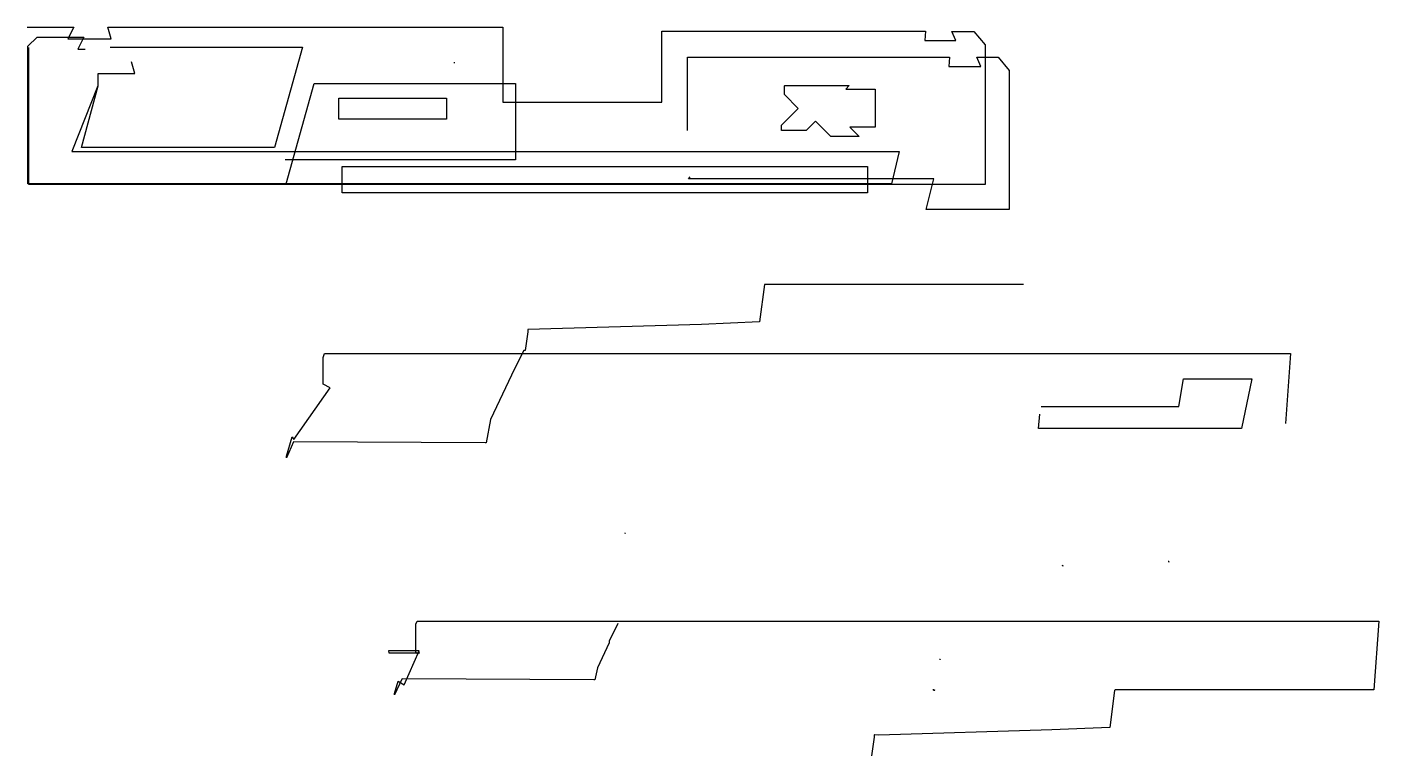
# Model space of a CAD drawing. Header units: metres. Extents: x 1 to 51.6, y -2.5 to 24.8.
import ezdxf

# ---------------------------------------------------------------- set-up
doc = ezdxf.new("R2010")
doc.units = ezdxf.units.M

msp = doc.modelspace()

# ---------------------------------------------------------------- linework, layer by layer
for points in [[(1.011, 24.81), (2.763, 24.81), (2.539, 24.368), (4.164, 24.368), (4.029, 24.81), (18.822, 24.81), (18.822, 22.096), (18.816, 22.002), (24.77, 22.002), (24.769, 22.038), (24.769, 24.651), (34.64, 24.651), (34.61, 24.304), (35.771, 24.304), (35.629, 24.648), (36.445, 24.648), (36.865, 24.146), (36.865, 18.984), (36.865, 18.909), (31.732, 18.909), (1.075, 18.909), (1.075, 24.045)], [(3.66, 23.067), (3.66, 22.608), (2.692, 20.151), (2.72, 20.151), (9.96, 20.151), (9.972, 20.151), (10.045, 20.145), (33.646, 20.145), (33.361, 18.937), (31.683, 18.937), (1.043, 18.937), (1.043, 24.089), (1.388, 24.433), (3.135, 24.433), (2.908, 23.984), (3.176, 23.984), (3.181, 23.984)], [(4.124, 24.06), (11.322, 24.056), (10.272, 20.297), (10.184, 20.304), (3.049, 20.304), (3.669, 22.607), (3.669, 23.066), (5.05, 23.066), (4.922, 23.511)], [(17.012, 23.463), (17.012, 23.463), (17.012, 23.463), (17.013, 23.489)], [(25.732, 20.933), (25.732, 23.68), (35.541, 23.68), (35.512, 23.334), (36.709, 23.334), (36.558, 23.682), (37.351, 23.682), (37.771, 23.183), (37.771, 17.974), (34.664, 17.974), (34.955, 19.127), (25.765, 19.127), (25.836, 19.201)], [(10.712, 18.939), (11.756, 22.692), (19.291, 22.692), (19.291, 19.832), (10.671, 19.832)], [(29.377, 22.615), (31.786, 22.615), (31.653, 22.482), (32.753, 22.482), (32.753, 21.056), (31.803, 21.056), (32.153, 20.706), (31.094, 20.706), (30.519, 21.281), (30.169, 20.931), (29.244, 20.931), (29.244, 21.131), (29.878, 21.765), (29.361, 22.282), (29.361, 22.614), (29.377, 22.615)], [(12.676, 22.148), (16.707, 22.148), (16.707, 21.359), (12.676, 21.359), (12.676, 22.148)], [(12.806, 19.587), (32.467, 19.587), (32.467, 18.606), (12.806, 18.606), (12.806, 19.587)], [(38.308, 15.177), (28.609, 15.177), (28.422, 13.772), (26.251, 13.678), (19.755, 13.48), (19.756, 13.399), (19.66, 12.703), (19.603, 12.705), (19.258, 12.009), (18.363, 10.117), (18.198, 9.242), (18.158, 9.242), (10.985, 9.277), (10.716, 8.677), (10.718, 8.743), (10.931, 9.474), (11, 9.364), (12.361, 11.299), (12.099, 11.443), (12.099, 12.443), (12.147, 12.588), (33.034, 12.588), (48.303, 12.588), (48.107, 9.973)], [(38.968, 10.6), (44.114, 10.6), (44.292, 11.643), (46.856, 11.643), (46.466, 9.776), (46.433, 9.777), (38.862, 9.777), (38.912, 10.316)], [(23.402, 5.861), (23.402, 5.848), (23.402, 5.861), (23.38, 5.86)], [(39.775, 4.646), (39.775, 4.626), (39.775, 4.646), (39.741, 4.645)], [(43.749, 4.799), (43.749, 4.779), (43.748, 4.799), (43.714, 4.798)], [(23.12, 2.48), (22.801, 1.82), (22.803, 1.753), (22.357, 0.823), (22.262, 0.375), (22.22, 0.375), (15.048, 0.409), (15.037, 0.402), (14.768, -0.194), (14.769, -0.137), (14.897, 0.322), (15.132, 0.19), (15.682, 1.457), (14.535, 1.457), (14.548, 1.384), (14.552, 1.384), (15.705, 1.384), (15.627, 1.345), (15.566, 1.407), (15.567, 1.454), (15.567, 2.45), (15.607, 2.565), (15.613, 2.565), (36.406, 2.565), (51.609, 2.565), (51.417, -0.003), (41.74, -0.003), (41.721, -0.011), (41.715, -0.03), (41.532, -1.409), (39.367, -1.504), (32.895, -1.701), (32.73, -1.694), (32.715, -1.694), (32.716, -1.775), (32.62, -2.479)], [(35.183, 1.129), (35.182, 1.121), (35.182, 1.129), (35.167, 1.129)], [(34.969, -0.003), (34.968, -0.039), (34.968, -0.003), (34.907, -0.005)]]:
    msp.add_lwpolyline(points)

doc.saveas('drawing.dxf')
